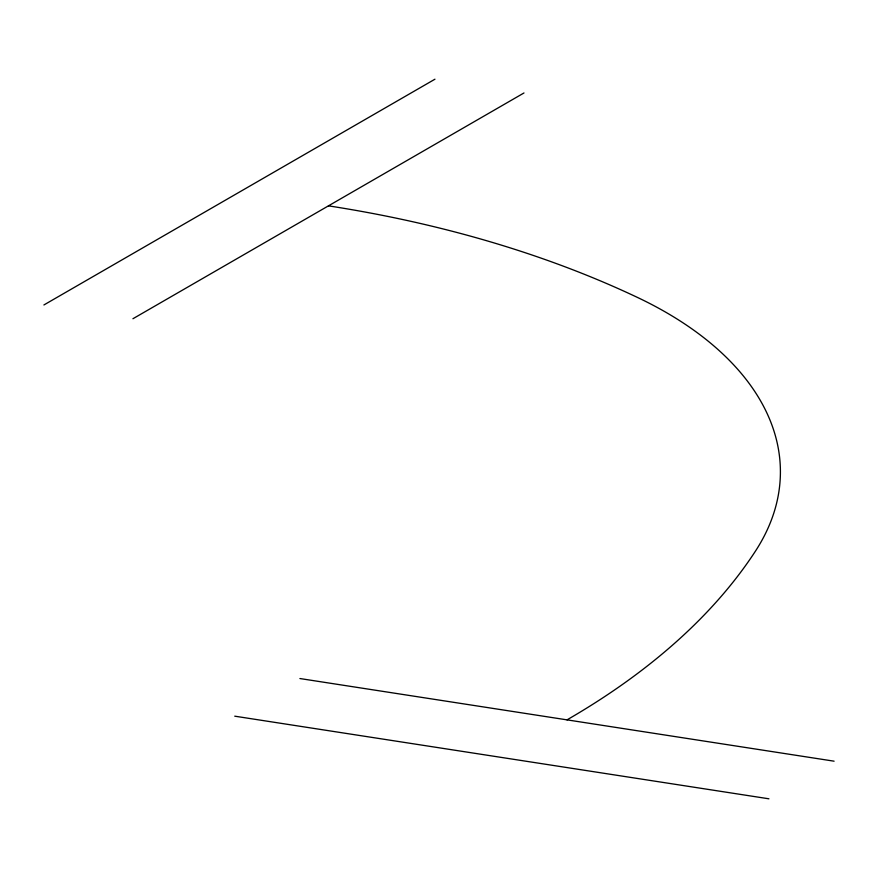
<?xml version="1.0" encoding="UTF-8"?>
<svg xmlns="http://www.w3.org/2000/svg" width="878" height="878" viewBox="0 0 878 878"><rect width="100%" height="100%" fill="white"/><g stroke="black" fill="none" stroke-linecap="round" stroke-linejoin="round"><path stroke-width="1.32" d="M43.9 304.962L434.95 79.196M132.929 318.736L523.979 92.969M299.914 678.54L834.1 761.182M234.744 716.174L768.93 798.804M567.012 719.861A823.652 475.536 0 0 0 755.299 551.362A390.589 225.503 0 0 0 637.439 297.422A823.652 475.536 0 0 0 328.449 205.847"/></g></svg>
